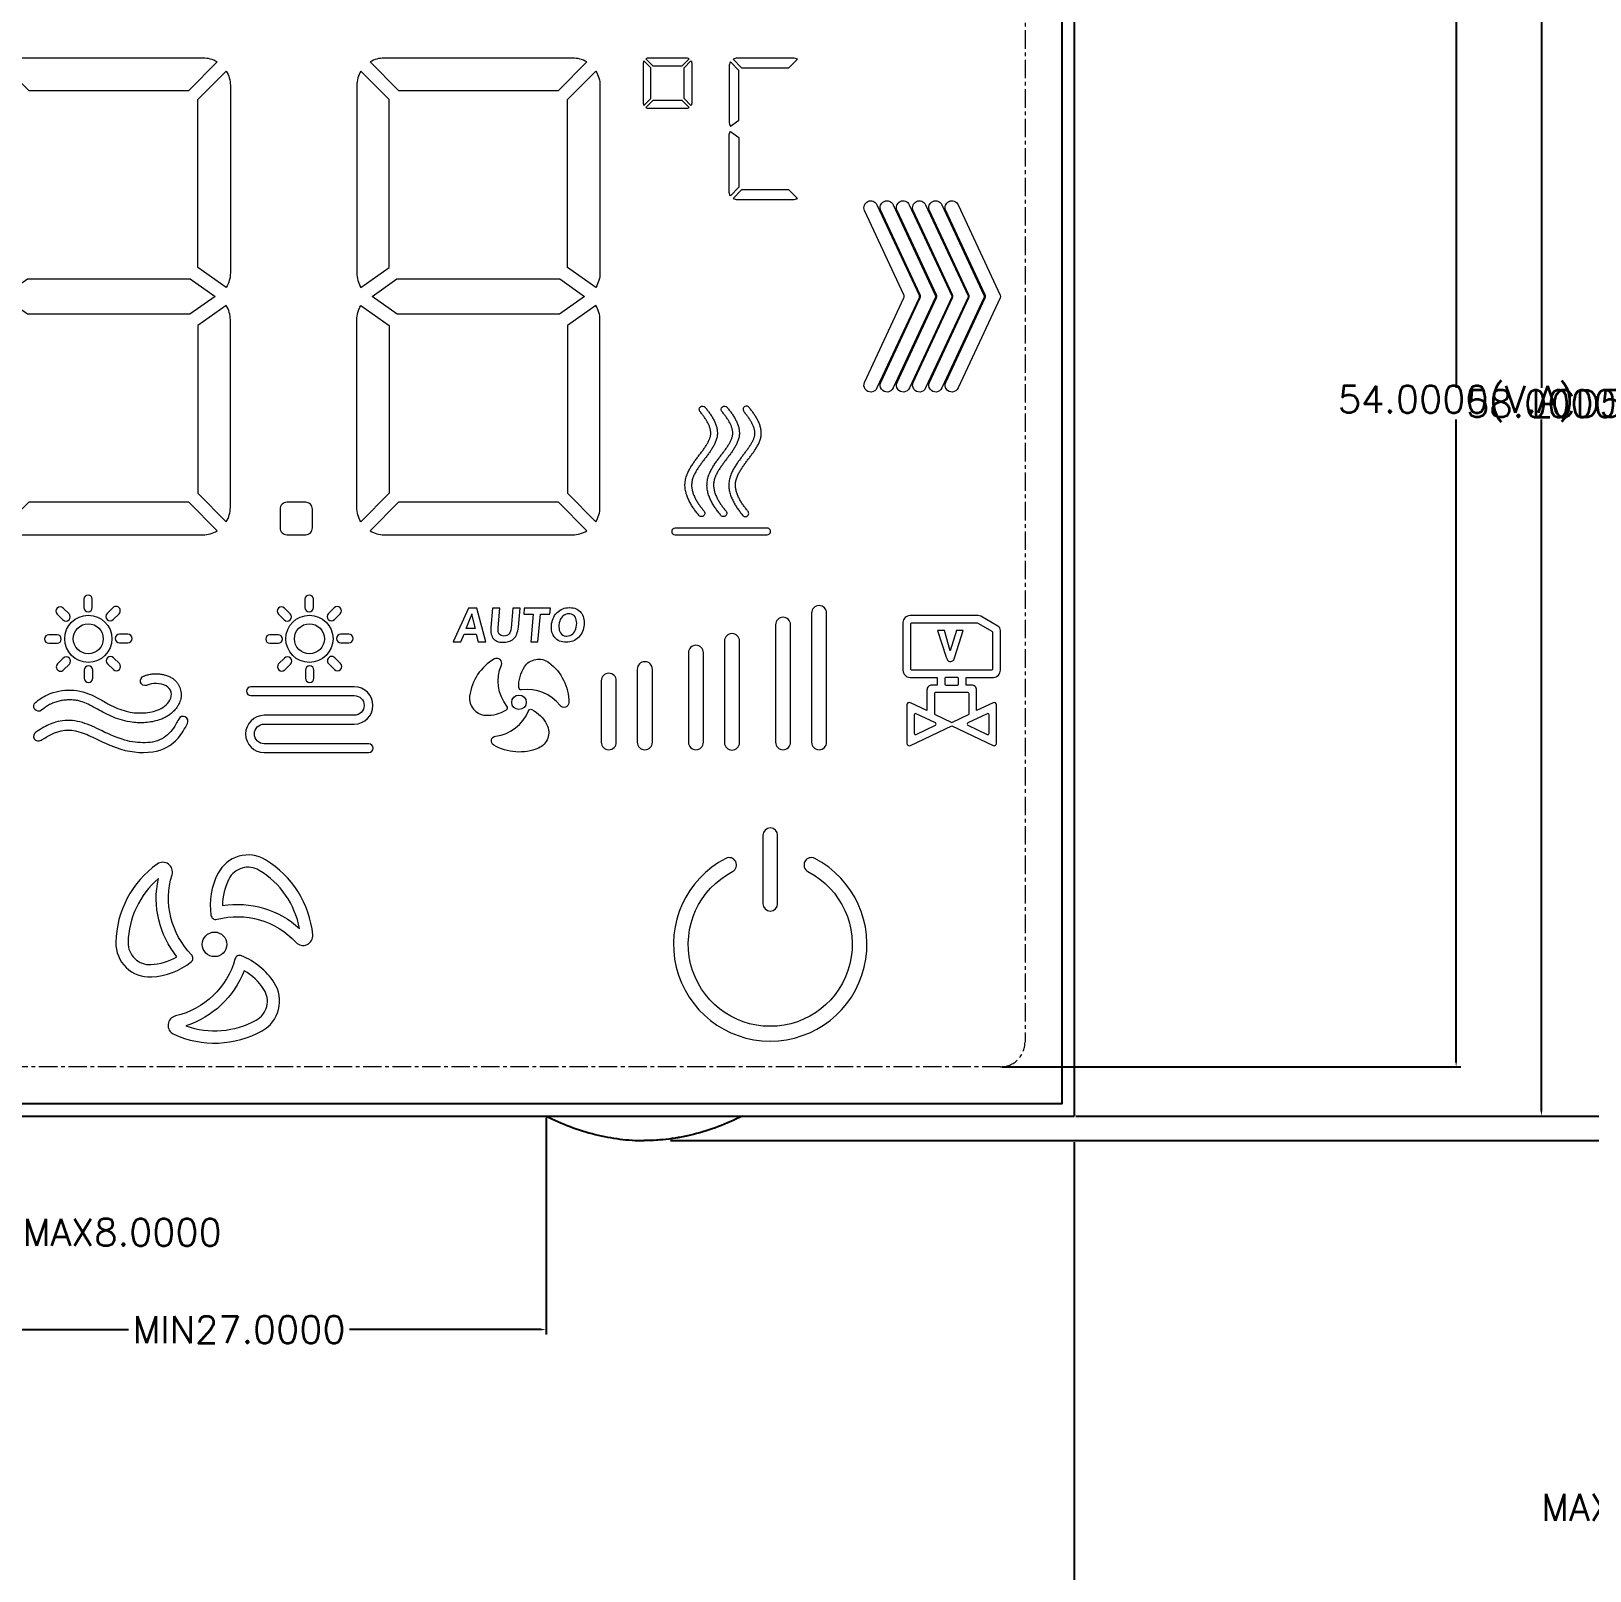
# Model space of a CAD drawing. Header units: millimetres. Extents: x 1950 to 4611, y 2266 to 2867.
# Drawn here: x 2737.5 to 2801, y 2679.3 to 2742 of the extents above; entities that cross this region are included whole.
import ezdxf

# ---------------------------------------------------------------- set-up
doc = ezdxf.new("R2010")
doc.units = ezdxf.units.MM
doc.linetypes.add('CENTER', pattern=[0.6, 0.375, -0.075, 0.075, -0.075])
doc.layers.add('BACKLIGHT', color=7, linetype='Continuous', lineweight=20)
doc.layers.add('LCD', color=4, linetype='Continuous', lineweight=20)
doc.layers.add('Dim', color=4, linetype='Continuous')
doc.layers.add('DWG', color=7, linetype='Continuous')
doc.styles.get("Standard").update_dxf_attribs({"font": 'txt.shx', "bigfont": 'gbcbig.shx'})
doc.dimstyles.get("Standard").update_dxf_attribs({"dimtxt": 1, "dimasz": 0.18, "dimexe": 0.18, "dimexo": 0.0625, "dimgap": 0.09, "dimtad": 0, "dimtih": 1, "dimtoh": 1, "dimdec": 4, "dimzin": 0, "dimdsep": 46, "dimtxsty": 'Standard', "dimcen": 0.09, "dimadec": 0, "dimazin": 0, "dimtfac": 1, "dimtdec": 4, "dimtofl": 0, "dimtmove": 0, "dimatfit": 3, "dimfxl": 0, "dimtolj": 1, "dimtzin": 0, "dimarcsym": 0})

# ---------------------------------------------------------------- blocks, each defined once
blk = doc.blocks.new('*D313')
at = {"layer": 'Defpoints', "color": 0}
for p in [(2778.511, 2753.825), (2795.565, 2753.825), (2777.011, 2699.825)]:
    blk.add_point(p, dxfattribs=at)
at = {"layer": 'Dim', "color": 0, "lineweight": -2}
for p, q in [((2778.58, 2753.825), (2795.763, 2753.825)), ((2795.565, 2753.627), (2795.565, 2727.474)), ((2795.565, 2700.023), (2795.565, 2726.176)), ((2777.08, 2699.825), (2795.763, 2699.825))]:
    blk.add_line(p, q, dxfattribs=at)
at = {"layer": 'Dim', "color": 0}
for points in [[(2795.532, 2753.627), (2795.598, 2753.627), (2795.565, 2753.825)], [(2795.532, 2700.023), (2795.598, 2700.023), (2795.565, 2699.825)]]:
    blk.add_solid(points, dxfattribs=at)
at = {"layer": 'Dim', "color": 0, "lineweight": 15, "insert": (2795.565, 2726.825), "char_height": 1.1, "attachment_point": 5}
blk.add_mtext('\\A1;54.0000(V.A)', dxfattribs=at)
blk = doc.blocks.new('*D314')
at = {"layer": 'Defpoints', "color": 0}
for p in [(2780.011, 2755.825), (2780.011, 2697.825), (2799.039, 2697.825)]:
    blk.add_point(p, dxfattribs=at)
at = {"layer": 'Dim', "color": 0, "lineweight": -2}
for p, q in [((2780.08, 2755.825), (2799.237, 2755.825)), ((2799.039, 2755.627), (2799.039, 2727.474)), ((2799.039, 2698.023), (2799.039, 2726.176)), ((2780.08, 2697.825), (2799.237, 2697.825))]:
    blk.add_line(p, q, dxfattribs=at)
at = {"layer": 'Dim', "color": 0}
for points in [[(2799.006, 2755.627), (2799.072, 2755.627), (2799.039, 2755.825)], [(2799.006, 2698.023), (2799.072, 2698.023), (2799.039, 2697.825)]]:
    blk.add_solid(points, dxfattribs=at)
at = {"layer": 'Dim', "color": 0, "lineweight": 15, "insert": (2799.039, 2726.825), "char_height": 1.1, "attachment_point": 5}
blk.add_mtext('\\A1;58.0000', dxfattribs=at)
blk = doc.blocks.new('*D315')
at = {"layer": 'Defpoints', "color": 0}
for p in [(2780.011, 2755.825), (2803.082, 2755.825), (2780.011, 2697.825)]:
    blk.add_point(p, dxfattribs=at)
at = {"layer": 'Dim', "color": 0, "lineweight": -2}
for p, q in [((2780.08, 2755.825), (2803.28, 2755.825)), ((2803.082, 2755.627), (2803.082, 2727.474)), ((2803.082, 2698.023), (2803.082, 2726.176)), ((2780.08, 2697.825), (2803.28, 2697.825))]:
    blk.add_line(p, q, dxfattribs=at)
at = {"layer": 'Dim', "color": 0}
for points in [[(2803.049, 2755.627), (2803.115, 2755.627), (2803.082, 2755.825)], [(2803.049, 2698.023), (2803.115, 2698.023), (2803.082, 2697.825)]]:
    blk.add_solid(points, dxfattribs=at)
at = {"layer": 'Dim', "color": 0, "lineweight": 15, "insert": (2803.082, 2726.825), "char_height": 1.1, "attachment_point": 5}
blk.add_mtext('\\A1;LCD58.0000', dxfattribs=at)
blk = doc.blocks.new('*D325')
at = {"layer": 'Defpoints', "color": 0}
for p in [(2780.011, 2755.825), (2807.615, 2755.825), (2781.511, 2696.825)]:
    blk.add_point(p, dxfattribs=at)
at = {"layer": 'Dim', "color": 0, "lineweight": -2}
for p, q in [((2780.08, 2755.825), (2807.813, 2755.825)), ((2807.615, 2755.627), (2807.615, 2726.974)), ((2807.615, 2697.023), (2807.615, 2725.676)), ((2781.58, 2696.825), (2807.813, 2696.825))]:
    blk.add_line(p, q, dxfattribs=at)
at = {"layer": 'Dim', "color": 0}
for points in [[(2807.582, 2755.627), (2807.648, 2755.627), (2807.615, 2755.825)], [(2807.582, 2697.023), (2807.648, 2697.023), (2807.615, 2696.825)]]:
    blk.add_solid(points, dxfattribs=at)
at = {"layer": 'Dim', "color": 0, "lineweight": 15, "insert": (2807.615, 2726.325), "char_height": 1.1, "attachment_point": 5}
blk.add_mtext('\\A1;59.0000', dxfattribs=at)
blk = doc.blocks.new('*D330')
at = {"layer": 'Defpoints', "color": 0}
for p in [(2780.011, 2697.825), (2807.229, 2697.825), (2763.511, 2696.825)]:
    blk.add_point(p, dxfattribs=at)
at = {"layer": 'Dim', "color": 0, "lineweight": -2}
for p, q in [((2780.08, 2697.825), (2807.427, 2697.825)), ((2807.229, 2697.627), (2807.229, 2697.023)), ((2763.58, 2696.825), (2807.427, 2696.825)), ((2807.229, 2696.825), (2807.229, 2681.899)), ((2807.229, 2681.899), (2807.031, 2681.899))]:
    blk.add_line(p, q, dxfattribs=at)
at = {"layer": 'Dim', "color": 0}
for points in [[(2807.196, 2697.627), (2807.262, 2697.627), (2807.229, 2697.825)], [(2807.196, 2697.023), (2807.262, 2697.023), (2807.229, 2696.825)]]:
    blk.add_solid(points, dxfattribs=at)
at = {"layer": 'Dim', "color": 0, "lineweight": 15, "insert": (2803.082, 2681.899), "char_height": 1.1, "attachment_point": 5}
blk.add_mtext('\\A1;MAX1.0000', dxfattribs=at)
blk = doc.blocks.new('*D332')
at = {"layer": 'Defpoints', "color": 0}
for p in [(2731.511, 2697.825), (2758.511, 2697.825), (2758.511, 2689.132)]:
    blk.add_point(p, dxfattribs=at)
at = {"layer": 'Dim', "color": 0, "lineweight": -2}
for p, q in [((2731.511, 2697.757), (2731.511, 2688.934)), ((2758.511, 2697.757), (2758.511, 2688.934)), ((2731.709, 2689.132), (2741.512, 2689.132)), ((2758.313, 2689.132), (2750.51, 2689.132))]:
    blk.add_line(p, q, dxfattribs=at)
at = {"layer": 'Dim', "color": 0}
for points in [[(2731.709, 2689.165), (2731.709, 2689.099), (2731.511, 2689.132)], [(2758.313, 2689.165), (2758.313, 2689.099), (2758.511, 2689.132)]]:
    blk.add_solid(points, dxfattribs=at)
at = {"layer": 'Dim', "color": 0, "lineweight": 15, "insert": (2746.011, 2689.132), "char_height": 1.1, "attachment_point": 5}
blk.add_mtext('\\A1;MIN27.0000', dxfattribs=at)
blk = doc.blocks.new('*D333')
at = {"layer": 'Defpoints', "color": 0}
for p in [(2723.511, 2697.825), (2731.511, 2697.825), (2731.511, 2693.09)]:
    blk.add_point(p, dxfattribs=at)
at = {"layer": 'Dim', "color": 0, "lineweight": -2}
for p, q in [((2723.511, 2697.757), (2723.511, 2692.892)), ((2731.511, 2697.757), (2731.511, 2692.892)), ((2723.709, 2693.09), (2731.313, 2693.09)), ((2731.511, 2693.09), (2734.932, 2693.09))]:
    blk.add_line(p, q, dxfattribs=at)
at = {"layer": 'Dim', "color": 0}
for points in [[(2723.709, 2693.123), (2723.709, 2693.057), (2723.511, 2693.09)], [(2731.313, 2693.123), (2731.313, 2693.057), (2731.511, 2693.09)]]:
    blk.add_solid(points, dxfattribs=at)
at = {"layer": 'Dim', "color": 0, "lineweight": 15, "insert": (2740.164, 2693.09), "char_height": 1.1, "attachment_point": 5}
blk.add_mtext('\\A1;2-MAX8.0000', dxfattribs=at)
blk = doc.blocks.new('*D334')
at = {"layer": 'Defpoints', "color": 0}
for p in [(2710.011, 2697.825), (2780.011, 2696.825), (2780.011, 2671.767)]:
    blk.add_point(p, dxfattribs=at)
at = {"layer": 'Dim', "color": 0, "lineweight": -2}
for p, q in [((2710.011, 2697.757), (2710.011, 2671.569)), ((2780.011, 2696.757), (2780.011, 2671.569)), ((2710.209, 2671.767), (2742.07, 2671.767)), ((2779.813, 2671.767), (2747.952, 2671.767))]:
    blk.add_line(p, q, dxfattribs=at)
at = {"layer": 'Dim', "color": 0}
for points in [[(2710.209, 2671.8), (2710.209, 2671.734), (2710.011, 2671.767)], [(2779.813, 2671.8), (2779.813, 2671.734), (2780.011, 2671.767)]]:
    blk.add_solid(points, dxfattribs=at)
at = {"layer": 'Dim', "color": 0, "lineweight": 15, "insert": (2745.011, 2671.767), "char_height": 1.1, "attachment_point": 5}
blk.add_mtext('\\A1;70.0000', dxfattribs=at)
blk = doc.blocks.new('SPC')
at = {"layer": 'LCD'}
for points in [[(28.784, 42.91), (29.938, 41.749), (36.45, 41.749), (37.604, 42.91, 0.136063), (37.031, 43.069), (29.358, 43.069, 0.136063)], [(38.144, 34.321, -0.139094), (37.978, 33.736), (36.824, 34.548), (36.824, 41.379), (37.978, 42.54, -0.139094), (38.144, 41.955)], [(43.293, 34.321, 0.139094), (43.459, 33.736), (44.613, 34.548), (44.613, 41.379), (43.459, 42.54, 0.139094), (43.293, 41.955)], [(44.406, 43.069, 0.136063), (43.833, 42.91), (44.987, 41.749), (51.499, 41.749), (52.653, 42.91, 0.136063), (52.079, 43.069)], [(53.193, 34.321, -0.139094), (53.027, 33.736), (51.873, 34.548), (51.873, 41.379), (53.027, 42.54, -0.139094), (53.193, 41.955)], [(54.986, 42.957, 0.139094), (54.951, 42.834), (54.951, 41.26, 0.139094), (54.986, 41.137), (55.265, 41.418), (55.265, 42.676)], [(55.344, 42.754), (56.542, 42.754), (56.821, 43.035, 0.136063), (56.701, 43.069), (55.185, 43.069, 0.136063), (55.064, 43.035)], [(56.62, 42.676), (56.9, 42.957, -0.139094), (56.935, 42.834), (56.935, 41.26, -0.139094), (56.9, 41.137), (56.62, 41.418)], [(58.846, 42.567), (58.504, 42.912, 0.139094), (58.455, 42.738), (58.455, 40.473, 0.139094), (58.504, 40.299), (58.846, 40.54)], [(58.785, 43.069, 0.136063), (58.615, 43.021), (58.957, 42.677), (60.89, 42.677), (61.232, 43.021, 0.136063), (61.062, 43.069)], [(56.701, 41.026, 0.136063), (56.821, 41.059), (56.542, 41.34), (55.344, 41.34), (55.064, 41.059, 0.136063), (55.185, 41.026)], [(58.846, 37.812), (58.504, 37.468, -0.139094), (58.455, 37.641), (58.455, 39.907, -0.139094), (58.504, 40.08), (58.846, 39.839)], [(58.957, 37.702), (58.615, 37.358, 0.136063), (58.785, 37.311), (61.062, 37.311, 0.136063), (61.232, 37.358), (60.89, 37.702)], [(63.968, 36.868, -1), (64.468, 37.101), (66.185, 33.421, -0.221646), (66.185, 33.311), (64.471, 29.638, -1.013416), (63.968, 29.864), (65.572, 33.303, 0.221714), (65.572, 33.43)], [(64.629, 36.868, -1), (65.129, 37.101), (66.845, 33.421, -0.221646), (66.845, 33.311), (65.132, 29.638, -1.013416), (64.629, 29.864), (66.233, 33.303, 0.221714), (66.233, 33.43)], [(65.29, 36.868, -1), (65.79, 37.101), (67.506, 33.421, -0.221646), (67.506, 33.311), (65.793, 29.638, -1.013416), (65.29, 29.864), (66.893, 33.303, 0.221714), (66.893, 33.43)], [(65.95, 36.868, -1), (66.45, 37.101), (68.167, 33.421, -0.221646), (68.167, 33.311), (66.453, 29.638, -1.013416), (65.95, 29.864), (67.554, 33.303, 0.221714), (67.554, 33.43)], [(66.611, 36.868, -1), (67.111, 37.101), (68.827, 33.421, -0.221646), (68.827, 33.311), (67.114, 29.638, -1.013416), (66.611, 29.864), (68.215, 33.303, 0.221714), (68.215, 33.43)], [(67.272, 36.868, -1), (67.772, 37.101), (69.488, 33.421, -0.221646), (69.488, 33.311), (67.775, 29.638, -1.013416), (67.272, 29.864), (68.875, 33.303, 0.221714), (68.875, 33.43)], [(37.978, 32.997), (36.824, 32.185), (36.824, 25.354), (37.978, 24.193, 0.139094), (38.144, 24.778), (38.144, 32.412, 0.139094)], [(44.613, 32.185), (44.613, 25.354), (43.459, 24.193, -0.139094), (43.293, 24.778), (43.293, 32.412, -0.139094), (43.459, 32.997)], [(53.027, 24.193, 0.139094), (53.193, 24.778), (53.193, 32.412, 0.139094), (53.027, 32.997), (51.873, 32.185), (51.873, 25.354)], [(57.159, 26.802), (57.182, 26.834), (57.206, 26.866), (57.23, 26.897), (57.253, 26.928), (57.276, 26.959), (57.299, 26.989), (57.322, 27.02), (57.345, 27.05), (57.367, 27.081), (57.389, 27.111), (57.411, 27.141), (57.432, 27.171), (57.453, 27.201), (57.473, 27.231), (57.493, 27.261), (57.513, 27.291), (57.531, 27.321), (57.55, 27.351), (57.567, 27.38), (57.584, 27.41), (57.6, 27.439), (57.615, 27.468), (57.629, 27.497), (57.642, 27.526), (57.654, 27.555), (57.664, 27.583), (57.674, 27.611), (57.682, 27.638), (57.689, 27.665), (57.695, 27.691), (57.699, 27.717), (57.702, 27.744), (57.704, 27.77), (57.705, 27.797), (57.704, 27.824), (57.703, 27.851), (57.7, 27.879), (57.696, 27.907), (57.691, 27.935), (57.684, 27.963), (57.677, 27.992), (57.668, 28.021), (57.659, 28.05), (57.648, 28.079), (57.636, 28.108), (57.624, 28.138), (57.61, 28.167), (57.596, 28.197), (57.58, 28.226), (57.564, 28.256), (57.548, 28.285), (57.53, 28.315), (57.512, 28.344), (57.494, 28.374), (57.475, 28.403), (57.455, 28.432), (57.435, 28.461), (57.414, 28.491), (57.393, 28.52), (57.371, 28.548), (57.349, 28.577), (57.326, 28.606), (57.304, 28.635), (57.281, 28.663), (57.265, 28.682, -1), (57.474, 28.853), (57.49, 28.834), (57.515, 28.803), (57.539, 28.773), (57.563, 28.742), (57.586, 28.711), (57.61, 28.68), (57.633, 28.649), (57.655, 28.617), (57.677, 28.585), (57.699, 28.553), (57.721, 28.52), (57.742, 28.487), (57.762, 28.454), (57.782, 28.421), (57.801, 28.387), (57.819, 28.352), (57.837, 28.318), (57.854, 28.283), (57.87, 28.247), (57.886, 28.212), (57.9, 28.175), (57.913, 28.139), (57.926, 28.102), (57.937, 28.065), (57.947, 28.027), (57.955, 27.989), (57.962, 27.951), (57.968, 27.912), (57.972, 27.873), (57.974, 27.834), (57.975, 27.795), (57.974, 27.757), (57.971, 27.718), (57.966, 27.679), (57.96, 27.641), (57.952, 27.603), (57.942, 27.565), (57.931, 27.528), (57.918, 27.491), (57.904, 27.454), (57.889, 27.419), (57.873, 27.383), (57.856, 27.348), (57.839, 27.313), (57.82, 27.279), (57.801, 27.245), (57.781, 27.212), (57.761, 27.178), (57.74, 27.145), (57.719, 27.113), (57.697, 27.08), (57.675, 27.048), (57.653, 27.016), (57.631, 26.984), (57.608, 26.953), (57.585, 26.921), (57.562, 26.89), (57.539, 26.859), (57.515, 26.828), (57.492, 26.796), (57.469, 26.765), (57.445, 26.734), (57.422, 26.703), (57.398, 26.672), (57.375, 26.641), (57.352, 26.61), (57.328, 26.578), (57.305, 26.547), (57.283, 26.515), (57.26, 26.484), (57.238, 26.452), (57.215, 26.42), (57.194, 26.387), (57.172, 26.355), (57.151, 26.322), (57.131, 26.289), (57.111, 26.256), (57.091, 26.222), (57.072, 26.188), (57.054, 26.154), (57.037, 26.119), (57.02, 26.083), (57.005, 26.048), (56.99, 26.012), (56.977, 25.975), (56.965, 25.938), (56.954, 25.901), (56.945, 25.863), (56.938, 25.824), (56.932, 25.786), (56.928, 25.747), (56.926, 25.708), (56.926, 25.669), (56.927, 25.63), (56.931, 25.592), (56.935, 25.553), (56.942, 25.515), (56.949, 25.476), (56.958, 25.439), (56.969, 25.401), (56.981, 25.364), (56.993, 25.327), (57.007, 25.291), (57.022, 25.255), (57.038, 25.219), (57.054, 25.184), (57.072, 25.149), (57.09, 25.115), (57.109, 25.08), (57.128, 25.047), (57.148, 25.013), (57.169, 24.98), (57.19, 24.948), (57.211, 24.915), (57.233, 24.883), (57.256, 24.851), (57.279, 24.82), (57.302, 24.788), (57.325, 24.757), (57.349, 24.726), (57.373, 24.696), (57.397, 24.665), (57.422, 24.635), (57.434, 24.62, -1), (57.226, 24.449), (57.213, 24.464), (57.187, 24.496), (57.161, 24.528), (57.136, 24.561), (57.111, 24.593), (57.085, 24.627), (57.061, 24.66), (57.036, 24.694), (57.012, 24.729), (56.988, 24.764), (56.964, 24.8), (56.941, 24.836), (56.918, 24.872), (56.895, 24.91), (56.874, 24.948), (56.852, 24.986), (56.831, 25.026), (56.811, 25.066), (56.792, 25.107), (56.774, 25.149), (56.756, 25.191), (56.74, 25.235), (56.724, 25.279), (56.71, 25.324), (56.697, 25.371), (56.686, 25.418), (56.676, 25.466), (56.668, 25.515), (56.662, 25.564), (56.658, 25.614), (56.656, 25.665), (56.656, 25.716), (56.659, 25.767), (56.664, 25.818), (56.671, 25.869), (56.681, 25.92), (56.693, 25.969), (56.706, 26.017), (56.721, 26.063), (56.738, 26.108), (56.755, 26.152), (56.774, 26.195), (56.794, 26.236), (56.814, 26.277), (56.835, 26.316), (56.856, 26.355), (56.878, 26.393), (56.9, 26.43), (56.923, 26.466), (56.946, 26.502), (56.969, 26.537), (56.992, 26.572), (57.016, 26.606), (57.04, 26.64), (57.063, 26.673), (57.087, 26.706), (57.111, 26.738), (57.135, 26.771)], [(58.867, 27.873), (58.87, 27.834), (58.87, 27.795), (58.869, 27.757), (58.866, 27.718), (58.862, 27.679), (58.855, 27.641), (58.847, 27.603), (58.837, 27.565), (58.826, 27.528), (58.813, 27.491), (58.8, 27.454), (58.785, 27.419), (58.769, 27.383), (58.752, 27.348), (58.734, 27.313), (58.715, 27.279), (58.696, 27.245), (58.676, 27.212), (58.656, 27.178), (58.635, 27.145), (58.614, 27.113), (58.592, 27.08), (58.571, 27.048), (58.548, 27.016), (58.526, 26.984), (58.503, 26.953), (58.48, 26.921), (58.457, 26.89), (58.434, 26.859), (58.411, 26.828), (58.387, 26.796), (58.364, 26.765), (58.34, 26.734), (58.317, 26.703), (58.293, 26.672), (58.27, 26.641), (58.247, 26.61), (58.224, 26.578), (58.201, 26.547), (58.178, 26.515), (58.155, 26.484), (58.133, 26.452), (58.111, 26.42), (58.089, 26.387), (58.068, 26.355), (58.047, 26.322), (58.026, 26.289), (58.006, 26.256), (57.986, 26.222), (57.967, 26.188), (57.949, 26.154), (57.932, 26.119), (57.915, 26.083), (57.9, 26.048), (57.885, 26.012), (57.872, 25.975), (57.86, 25.938), (57.849, 25.901), (57.84, 25.863), (57.833, 25.824), (57.827, 25.786), (57.823, 25.747), (57.821, 25.708), (57.821, 25.669), (57.823, 25.63), (57.826, 25.592), (57.831, 25.553), (57.837, 25.515), (57.845, 25.476), (57.854, 25.439), (57.864, 25.401), (57.876, 25.364), (57.889, 25.327), (57.902, 25.291), (57.917, 25.255), (57.933, 25.219), (57.95, 25.184), (57.967, 25.149), (57.985, 25.115), (58.004, 25.08), (58.023, 25.047), (58.043, 25.013), (58.064, 24.98), (58.085, 24.948), (58.107, 24.915), (58.129, 24.883), (58.151, 24.851), (58.174, 24.82), (58.197, 24.788), (58.22, 24.757), (58.244, 24.726), (58.268, 24.696), (58.293, 24.665), (58.317, 24.635), (58.329, 24.62, -1), (58.121, 24.449), (58.108, 24.464), (58.082, 24.496), (58.057, 24.528), (58.031, 24.561), (58.006, 24.593), (57.981, 24.627), (57.956, 24.66), (57.931, 24.694), (57.907, 24.729), (57.883, 24.764), (57.859, 24.8), (57.836, 24.836), (57.813, 24.872), (57.791, 24.91), (57.769, 24.948), (57.747, 24.986), (57.727, 25.026), (57.707, 25.066), (57.687, 25.107), (57.669, 25.149), (57.651, 25.191), (57.635, 25.235), (57.619, 25.279), (57.605, 25.324), (57.592, 25.371), (57.581, 25.418), (57.571, 25.466), (57.563, 25.515), (57.557, 25.564), (57.553, 25.614), (57.551, 25.665), (57.552, 25.716), (57.554, 25.767), (57.559, 25.818), (57.567, 25.869), (57.576, 25.92), (57.588, 25.969), (57.602, 26.017), (57.617, 26.063), (57.633, 26.108), (57.651, 26.152), (57.669, 26.195), (57.689, 26.236), (57.709, 26.277), (57.73, 26.316), (57.751, 26.355), (57.773, 26.393), (57.796, 26.43), (57.818, 26.466), (57.841, 26.502), (57.864, 26.537), (57.888, 26.572), (57.911, 26.606), (57.935, 26.64), (57.959, 26.673), (57.982, 26.706), (58.006, 26.738), (58.03, 26.771), (58.054, 26.802), (58.078, 26.834), (58.101, 26.866), (58.125, 26.897), (58.148, 26.928), (58.171, 26.959), (58.195, 26.989), (58.217, 27.02), (58.24, 27.05), (58.262, 27.081), (58.284, 27.111), (58.306, 27.141), (58.327, 27.171), (58.348, 27.201), (58.369, 27.231), (58.389, 27.261), (58.408, 27.291), (58.427, 27.321), (58.445, 27.351), (58.462, 27.38), (58.479, 27.41), (58.495, 27.439), (58.51, 27.468), (58.524, 27.497), (58.537, 27.526), (58.549, 27.555), (58.56, 27.583), (58.569, 27.611), (58.577, 27.638), (58.584, 27.665), (58.59, 27.691), (58.594, 27.717), (58.598, 27.744), (58.599, 27.77), (58.6, 27.797), (58.6, 27.824), (58.598, 27.851), (58.595, 27.879), (58.591, 27.907), (58.586, 27.935), (58.58, 27.963), (58.572, 27.992), (58.563, 28.021), (58.554, 28.05), (58.543, 28.079), (58.531, 28.108), (58.519, 28.138), (58.505, 28.167), (58.491, 28.197), (58.476, 28.226), (58.46, 28.256), (58.443, 28.285), (58.426, 28.315), (58.408, 28.344), (58.389, 28.374), (58.37, 28.403), (58.35, 28.432), (58.33, 28.461), (58.309, 28.491), (58.288, 28.52), (58.266, 28.548), (58.244, 28.577), (58.222, 28.606), (58.199, 28.635), (58.176, 28.663), (58.16, 28.682, -1), (58.369, 28.853), (58.385, 28.834), (58.41, 28.803), (58.434, 28.773), (58.458, 28.742), (58.482, 28.711), (58.505, 28.68), (58.528, 28.649), (58.551, 28.617), (58.573, 28.585), (58.595, 28.553), (58.616, 28.52), (58.637, 28.487), (58.657, 28.454), (58.677, 28.421), (58.696, 28.387), (58.715, 28.352), (58.732, 28.318), (58.749, 28.283), (58.766, 28.247), (58.781, 28.212), (58.795, 28.175), (58.809, 28.139), (58.821, 28.102), (58.832, 28.065), (58.842, 28.027), (58.85, 27.989), (58.858, 27.951), (58.863, 27.912)], [(59.485, 27.879), (59.488, 27.851), (59.49, 27.824), (59.49, 27.797), (59.49, 27.77), (59.488, 27.744), (59.485, 27.718), (59.48, 27.691), (59.475, 27.665), (59.468, 27.638), (59.459, 27.611), (59.45, 27.583), (59.439, 27.555), (59.427, 27.526), (59.414, 27.497), (59.4, 27.468), (59.385, 27.439), (59.369, 27.41), (59.353, 27.38), (59.335, 27.351), (59.317, 27.321), (59.298, 27.291), (59.279, 27.261), (59.259, 27.232), (59.238, 27.202), (59.218, 27.172), (59.196, 27.141), (59.175, 27.111), (59.153, 27.081), (59.13, 27.051), (59.108, 27.02), (59.085, 26.99), (59.062, 26.959), (59.038, 26.928), (59.015, 26.897), (58.991, 26.866), (58.968, 26.834), (58.944, 26.803), (58.92, 26.771), (58.896, 26.739), (58.873, 26.706), (58.849, 26.673), (58.825, 26.64), (58.801, 26.606), (58.778, 26.572), (58.755, 26.537), (58.731, 26.502), (58.708, 26.467), (58.686, 26.43), (58.664, 26.393), (58.642, 26.355), (58.62, 26.317), (58.599, 26.277), (58.579, 26.237), (58.56, 26.195), (58.541, 26.152), (58.523, 26.108), (58.507, 26.063), (58.492, 26.017), (58.478, 25.969), (58.466, 25.92), (58.457, 25.87), (58.449, 25.819), (58.444, 25.768), (58.442, 25.716), (58.441, 25.665), (58.443, 25.615), (58.447, 25.564), (58.453, 25.515), (58.461, 25.466), (58.471, 25.418), (58.483, 25.371), (58.495, 25.325), (58.51, 25.279), (58.525, 25.235), (58.542, 25.191), (58.559, 25.149), (58.578, 25.107), (58.597, 25.066), (58.617, 25.026), (58.638, 24.987), (58.659, 24.948), (58.681, 24.91), (58.703, 24.873), (58.726, 24.836), (58.749, 24.8), (58.773, 24.764), (58.797, 24.729), (58.821, 24.695), (58.846, 24.661), (58.871, 24.627), (58.896, 24.594), (58.921, 24.561), (58.947, 24.528), (58.973, 24.496), (58.998, 24.464), (59.011, 24.449, 1), (59.219, 24.621), (59.207, 24.635), (59.183, 24.665), (59.159, 24.696), (59.134, 24.727), (59.111, 24.757), (59.087, 24.788), (59.064, 24.82), (59.041, 24.851), (59.019, 24.883), (58.997, 24.915), (58.975, 24.948), (58.954, 24.98), (58.934, 25.014), (58.914, 25.047), (58.894, 25.081), (58.875, 25.115), (58.857, 25.149), (58.84, 25.184), (58.823, 25.219), (58.807, 25.255), (58.793, 25.291), (58.779, 25.327), (58.766, 25.364), (58.754, 25.401), (58.744, 25.439), (58.735, 25.477), (58.727, 25.515), (58.721, 25.553), (58.716, 25.592), (58.713, 25.631), (58.711, 25.67), (58.712, 25.708), (58.714, 25.747), (58.717, 25.786), (58.723, 25.825), (58.73, 25.863), (58.74, 25.901), (58.75, 25.938), (58.762, 25.975), (58.776, 26.012), (58.79, 26.048), (58.806, 26.084), (58.822, 26.119), (58.84, 26.154), (58.858, 26.188), (58.877, 26.222), (58.896, 26.256), (58.916, 26.289), (58.937, 26.322), (58.958, 26.355), (58.979, 26.388), (59.001, 26.42), (59.023, 26.452), (59.045, 26.484), (59.068, 26.516), (59.091, 26.547), (59.114, 26.579), (59.137, 26.61), (59.16, 26.641), (59.184, 26.672), (59.207, 26.703), (59.231, 26.734), (59.254, 26.765), (59.277, 26.797), (59.301, 26.828), (59.324, 26.859), (59.347, 26.89), (59.37, 26.922), (59.393, 26.953), (59.416, 26.985), (59.439, 27.016), (59.461, 27.048), (59.483, 27.081), (59.504, 27.113), (59.526, 27.146), (59.546, 27.179), (59.567, 27.212), (59.586, 27.245), (59.606, 27.279), (59.624, 27.314), (59.642, 27.348), (59.659, 27.383), (59.675, 27.419), (59.69, 27.455), (59.704, 27.491), (59.716, 27.528), (59.728, 27.565), (59.737, 27.603), (59.746, 27.641), (59.752, 27.679), (59.757, 27.718), (59.759, 27.757), (59.76, 27.796), (59.76, 27.835), (59.757, 27.873), (59.753, 27.912), (59.748, 27.951), (59.741, 27.989), (59.732, 28.027), (59.722, 28.065), (59.711, 28.102), (59.699, 28.139), (59.686, 28.176), (59.671, 28.212), (59.656, 28.248), (59.64, 28.283), (59.623, 28.318), (59.605, 28.353), (59.586, 28.387), (59.567, 28.421), (59.547, 28.454), (59.527, 28.487), (59.506, 28.52), (59.485, 28.553), (59.463, 28.585), (59.441, 28.617), (59.418, 28.649), (59.395, 28.68), (59.372, 28.711), (59.348, 28.742), (59.324, 28.773), (59.3, 28.804), (59.276, 28.834), (59.259, 28.854, 1), (59.051, 28.682), (59.066, 28.664), (59.089, 28.635), (59.112, 28.606), (59.134, 28.578), (59.156, 28.549), (59.178, 28.52), (59.199, 28.491), (59.22, 28.462), (59.24, 28.432), (59.26, 28.403), (59.279, 28.374), (59.298, 28.345), (59.316, 28.315), (59.333, 28.286), (59.35, 28.256), (59.366, 28.227), (59.381, 28.197), (59.396, 28.168), (59.409, 28.138), (59.422, 28.109), (59.433, 28.079), (59.444, 28.05), (59.454, 28.021), (59.462, 27.992), (59.47, 27.963), (59.476, 27.935), (59.481, 27.907)], [(37.031, 23.664, 0.136063), (37.604, 23.823), (36.45, 24.984), (29.938, 24.984), (28.784, 23.823, 0.136063), (29.358, 23.664)], [(41.487, 24.709, 0.414214), (41.212, 24.984), (40.442, 24.984, 0.414214), (40.167, 24.709), (40.167, 23.939, 0.414214), (40.442, 23.664), (41.212, 23.664, 0.414214), (41.487, 23.939)], [(44.987, 24.984), (43.833, 23.823, 0.136063), (44.406, 23.664), (52.079, 23.664, 0.136063), (52.653, 23.823), (51.499, 24.984)], [(60.003, 23.935), (56.251, 23.935, 1), (56.251, 23.664), (60.003, 23.664, 1.002396)], [(32.524, 20.701), (32.524, 21.035, 1), (32.176, 21.035), (32.176, 20.701, 1)], [(41.529, 20.701), (41.529, 21.035, 1), (41.18, 21.035), (41.18, 20.701, 1)], [(31.093, 20.435), (31.33, 20.198, 1), (31.576, 20.445), (31.34, 20.681, 1)], [(33.376, 20.212), (33.613, 20.448, 1), (33.366, 20.695), (33.13, 20.459, 1)], [(40.098, 20.435), (40.334, 20.198, 1), (40.58, 20.445), (40.344, 20.681, 1)], [(42.38, 20.212), (42.617, 20.448, 1), (42.37, 20.695), (42.134, 20.459, 1)], [(60.954, 15.217), (60.954, 20.002, 1), (60.343, 20.002), (60.343, 15.217, 1)], [(61.811, 20.476), (61.811, 15.217, 1), (62.422, 15.217), (62.422, 20.476, 1)], [(65.819, 20.373, 0.414214), (65.531, 20.086), (65.531, 18.146, 0.414214), (65.819, 17.858), (66.929, 17.858), (66.929, 17.545), (66.71, 17.545, 0.414214), (66.506, 17.341), (66.506, 16.507), (65.833, 16.827, 0.551425), (65.688, 16.735), (65.688, 15.177, 0.551425), (65.833, 15.085), (67.516, 15.887), (69.198, 15.085, 0.551425), (69.344, 15.177), (69.344, 16.735, 0.551425), (69.198, 16.827), (68.526, 16.507), (68.526, 17.341, 0.414214), (68.322, 17.545), (68.103, 17.545), (68.103, 17.858), (69.213, 17.858, 0.414214), (69.5, 18.146), (69.5, 19.766, 0.267949), (69.398, 19.942), (68.699, 20.346, 0.131652), (68.597, 20.373)], [(68.617, 20.04, 0.131652), (68.515, 20.067), (65.888, 20.067, 0.414214), (65.837, 20.016), (65.837, 18.215, 0.414214), (65.888, 18.164), (69.143, 18.164, 0.414214), (69.194, 18.215), (69.194, 19.677, 0.267949), (69.169, 19.722)], [(31.087, 19.244, 1), (31.087, 19.593), (30.753, 19.593, 1), (30.753, 19.244)], [(33.967, 19.612), (33.633, 19.612, 1), (33.633, 19.264), (33.967, 19.264, 1)], [(40.091, 19.244, 1), (40.091, 19.593), (39.757, 19.593, 1), (39.757, 19.244)], [(42.971, 19.612), (42.637, 19.612, 1), (42.637, 19.264), (42.971, 19.264, 1)], [(56.795, 15.217, 1), (57.407, 15.217), (57.407, 18.859, 1), (56.795, 18.859)], [(58.263, 15.206, 1), (58.875, 15.206), (58.875, 19.332, 1), (58.263, 19.332)], [(31.354, 18.162), (31.59, 18.398, 1), (31.343, 18.644), (31.107, 18.408, 1)], [(33.626, 18.422), (33.39, 18.658, 1), (33.144, 18.412), (33.38, 18.176, 1)], [(40.358, 18.162), (40.594, 18.398, 1), (40.348, 18.644), (40.111, 18.408, 1)], [(42.63, 18.422), (42.394, 18.658, 1), (42.148, 18.412), (42.384, 18.176, 1)], [(48.9, 18.607, 0.237759), (47.886, 17.091, 0.43554), (48.538, 16.316, 0.155042), (49.382, 16.538, 0.445572), (49.407, 16.683, -0.274501), (49.179, 18.358, 0.716217)], [(51.117, 18.461, -0.237759), (51.923, 16.825, -0.716217), (51.567, 16.708, 0.274501), (50.003, 17.348, -0.445572), (49.889, 17.442, -0.155042), (50.119, 18.284, -0.43554)], [(54.715, 15.217, 1), (55.327, 15.217), (55.327, 18.189, 1), (54.715, 18.189)], [(34.736, 17.529, -1), (34.626, 17.912, 0.013394), (34.657, 17.922, -0.016111), (34.786, 17.965, -0.041966), (34.965, 17.999, -0.035205), (35.137, 18.006, -0.028395), (35.3, 17.991, -0.023978), (35.455, 17.96, -0.037033), (35.622, 17.905, -0.040011), (35.757, 17.837, -0.032848), (35.846, 17.775, -0.037596), (35.932, 17.695, -0.037636), (36.005, 17.601, -0.035629), (36.063, 17.5, -0.034869), (36.105, 17.394, -0.036101), (36.133, 17.28, -0.038852), (36.143, 17.16, -0.040966), (36.135, 17.037), (36.13, 17.008), (36.124, 16.98), (36.109, 16.926), (36.092, 16.875), (36.072, 16.827), (36.052, 16.783), (36.03, 16.741, -0.027136), (35.959, 16.63, -0.033494), (35.851, 16.498, -0.031971), (35.729, 16.383, -0.030871), (35.596, 16.286, -0.029394), (35.454, 16.207, -0.034278), (35.241, 16.122, -0.029133), (34.968, 16.054, -0.026344), (34.695, 16.017, -0.02559), (34.421, 16.009, -0.025289), (34.148, 16.028, -0.038386), (33.747, 16.109, -0.049837), (33.031, 16.404, 0.008347), (32.424, 16.73, 0.030566), (32.149, 16.848, 0.029636), (31.973, 16.9, 0.029039), (31.791, 16.931, 0.027201), (31.602, 16.941), (31.555, 16.94), (31.506, 16.939), (31.458, 16.935), (31.41, 16.931), (31.362, 16.925), (31.314, 16.919), (31.266, 16.91), (31.219, 16.901, 0.026884), (31.034, 16.853, 0.029998), (30.862, 16.786, 0.033482), (30.705, 16.702, 0.019409), (30.544, 16.588), (30.456, 16.52, -1), (30.213, 16.835, -0.06855), (30.695, 17.148, -0.232265), (32.598, 17.088), (32.701, 17.035), (32.804, 16.981, 0.006031), (33.213, 16.758, 0.061417), (33.908, 16.478, 0.144468), (35.171, 16.519, 0.182761), (35.68, 16.931, 0.441036), (35.528, 17.51, 0.225199)], [(32.544, 17.821), (32.544, 18.155, 1), (32.195, 18.155), (32.195, 17.821, 1)], [(41.548, 17.821), (41.548, 18.155, 1), (41.2, 18.155), (41.2, 17.821, 1)], [(53.247, 15.217, 1), (53.859, 15.217), (53.859, 17.716, 1), (53.247, 17.716)], [(67.234, 17.596, 0.414214), (67.285, 17.545), (67.746, 17.545, 0.414214), (67.797, 17.596), (67.797, 17.807, 0.414214), (67.746, 17.858), (67.285, 17.858, 0.414214), (67.234, 17.807)], [(38.976, 17.472, 1), (38.976, 17.114), (43.191, 17.114, -1), (43.191, 16.313), (39.524, 16.313, 1), (39.524, 14.795), (43.781, 14.795, 1), (43.781, 15.153), (39.524, 15.153, -1), (39.524, 15.955), (43.191, 15.955, 1), (43.191, 17.472)], [(68.22, 16.361), (68.22, 17.189, 0.414214), (68.169, 17.24), (66.862, 17.24, 0.414214), (66.811, 17.189), (66.811, 16.361), (67.516, 16.025)], [(51.033, 15.93, -0.43554), (50.688, 14.978, -0.237759), (48.868, 15.098, -0.716217), (48.944, 15.465, 0.274501), (50.281, 16.499, -0.445572), (50.419, 16.551, -0.155042)], [(30.436, 15.295, -0.019309), (30.847, 15.533, -0.201799), (31.981, 15.643, -0.045088), (32.624, 15.379, 0.026477), (33.499, 14.996, 0.123491), (34.992, 14.828, 0.189711), (36.018, 15.386, 0.062196), (36.394, 15.979, 1), (36.04, 16.161, -0.011282), (35.925, 15.947, -0.115135), (35.444, 15.403, -0.135478), (34.68, 15.198, -0.078507), (33.852, 15.302, -0.04504), (32.925, 15.675), (32.703, 15.782), (32.611, 15.825, 0.074411), (31.81, 16.087, 0.107877), (31.021, 16.033, 0.062142), (30.487, 15.791), (30.4, 15.739), (30.227, 15.633, 1)], [(66.854, 15.91, 0.631028), (66.854, 16.002), (66.066, 16.378, 0.551425), (65.993, 16.332), (65.993, 15.58, 0.551425), (66.066, 15.534)], [(68.965, 16.378), (68.177, 16.002, 0.631028), (68.177, 15.91), (68.965, 15.534, 0.551425), (69.038, 15.58), (69.038, 16.332, 0.551425)], [(60.427, 8.64), (60.427, 11.428, 1), (59.827, 11.428), (59.827, 8.64, 1)], [(34.933, 5.665, 0.154027), (36.546, 6.271, 0.447813), (36.565, 6.566, -0.275579), (35.77, 9.818, 0.717666), (35.16, 10.257, 0.236572), (33.481, 7.07, 0.435888)], [(37.638, 9.873, 0.154027), (37.355, 8.173, 0.447813), (37.601, 8.009, -0.275579), (40.816, 7.072, 0.717666), (41.5, 7.38, 0.236572), (39.58, 10.428, 0.435888)], [(58.591, 9.951, 1), (58.314, 10.485, 4.10138), (61.94, 10.485, 1), (61.663, 9.951, -4.10138)], [(34.906, 6.165, 0.119061), (35.97, 6.482, -0.228202), (35.212, 9.663, 0.213921), (33.981, 7.06, 0.435888)], [(38.084, 9.647, 0.119061), (37.827, 8.567, -0.228202), (40.96, 7.632, 0.213921), (39.321, 10, 0.435888)], [(38.333, 6.39, -0.275579), (35.914, 4.075, 0.717666), (35.839, 3.328, 0.236572), (39.439, 3.467, 0.435888), (39.929, 5.426, 0.154027), (38.598, 6.521, 0.447813)], [(39.51, 5.154, 0.119061), (38.703, 5.916, -0.228202), (36.327, 3.67, 0.213921), (39.198, 3.905, 0.435888)]]:
    blk.add_lwpolyline(points, format="xyb", close=True, dxfattribs=at)
for points in [[(36.508, 34.078), (37.52, 33.366), (36.498, 32.648), (29.89, 32.648), (28.868, 33.366), (29.88, 34.078)], [(44.939, 32.648), (43.917, 33.366), (44.929, 34.078), (51.557, 34.078), (52.569, 33.366), (51.547, 32.648)], [(48.177, 20.675), (47.835, 20.675), (47.217, 19.31), (47.532, 19.31), (47.66, 19.623), (48.155, 19.623), (48.23, 19.31), (48.547, 19.31)], [(47.993, 20.321), (48.106, 19.848), (47.742, 19.848), (47.94, 20.324), (47.957, 20.371), (47.974, 20.44), (47.982, 20.44), (47.983, 20.382)], [(49.938, 20.675), (49.647, 20.675), (49.577, 19.867), (49.569, 19.808), (49.553, 19.737), (49.528, 19.677), (49.494, 19.627), (49.454, 19.588), (49.405, 19.561), (49.349, 19.544), (49.284, 19.538), (49.225, 19.543), (49.171, 19.559), (49.126, 19.585), (49.091, 19.623), (49.066, 19.671), (49.049, 19.729), (49.043, 19.799), (49.046, 19.879), (49.115, 20.675), (48.824, 20.675), (48.755, 19.881), (48.751, 19.815), (48.751, 19.742), (48.757, 19.675), (48.768, 19.613), (48.785, 19.556), (48.807, 19.505), (48.834, 19.459), (48.867, 19.418), (48.905, 19.384), (48.949, 19.354), (48.999, 19.329), (49.053, 19.31), (49.113, 19.297), (49.179, 19.289), (49.25, 19.287), (49.273, 19.287), (49.343, 19.291), (49.409, 19.3), (49.471, 19.315), (49.528, 19.335), (49.581, 19.36), (49.63, 19.39), (49.674, 19.425), (49.713, 19.466), (49.749, 19.512), (49.781, 19.563), (49.807, 19.619), (49.829, 19.681), (49.847, 19.747), (49.861, 19.82), (49.87, 19.897)], [(50.767, 20.437), (51.156, 20.437), (51.177, 20.675), (50.109, 20.675), (50.089, 20.437), (50.477, 20.437), (50.378, 19.31), (50.67, 19.31)], [(51.313, 20.314), (51.348, 20.372), (51.388, 20.427), (51.431, 20.478), (51.45, 20.497), (51.502, 20.543), (51.557, 20.583), (51.614, 20.618), (51.676, 20.646), (51.739, 20.668), (51.806, 20.683), (51.877, 20.694), (51.95, 20.697), (51.962, 20.697), (52.034, 20.695), (52.102, 20.685), (52.167, 20.669), (52.227, 20.647), (52.282, 20.618), (52.333, 20.582), (52.381, 20.54), (52.415, 20.503), (52.452, 20.453), (52.483, 20.399), (52.509, 20.341), (52.529, 20.281), (52.543, 20.217), (52.551, 20.15), (52.552, 20.078), (52.549, 20.004), (52.549, 20.003), (52.539, 19.928), (52.525, 19.856), (52.506, 19.787), (52.482, 19.723), (52.452, 19.662), (52.418, 19.604), (52.378, 19.55), (52.333, 19.5), (52.319, 19.486), (52.267, 19.438), (52.212, 19.398), (52.154, 19.364), (52.093, 19.336), (52.028, 19.315), (51.961, 19.299), (51.891, 19.289), (51.818, 19.287), (51.816, 19.287), (51.744, 19.289), (51.675, 19.299), (51.61, 19.315), (51.55, 19.336), (51.494, 19.365), (51.442, 19.399), (51.394, 19.44), (51.357, 19.479), (51.319, 19.529), (51.286, 19.582), (51.259, 19.639), (51.238, 19.699), (51.224, 19.763), (51.216, 19.83), (51.214, 19.901), (51.218, 19.974), (51.226, 20.049), (51.241, 20.121), (51.26, 20.189), (51.284, 20.253)], [(52.18, 20.322), (52.14, 20.371), (52.09, 20.408), (52.032, 20.432), (51.965, 20.444), (51.93, 20.446), (51.86, 20.44), (51.794, 20.422), (51.734, 20.392), (51.681, 20.35), (51.651, 20.319), (51.612, 20.266), (51.58, 20.209), (51.554, 20.145), (51.536, 20.075), (51.525, 20), (51.524, 19.99), (51.521, 19.915), (51.526, 19.844), (51.539, 19.78), (51.56, 19.721), (51.589, 19.668), (51.591, 19.665), (51.633, 19.616), (51.683, 19.578), (51.739, 19.553), (51.805, 19.54), (51.843, 19.538), (51.915, 19.544), (51.982, 19.562), (52.041, 19.592), (52.094, 19.633), (52.12, 19.66), (52.158, 19.711), (52.189, 19.768), (52.214, 19.832), (52.231, 19.903), (52.243, 19.98), (52.243, 19.985), (52.246, 20.063), (52.243, 20.136), (52.231, 20.201), (52.213, 20.259), (52.187, 20.312)], [(67.987, 19.768), (67.71, 19.768), (67.457, 18.939), (67.224, 19.768), (66.932, 19.768), (67.295, 18.674), (67.311, 18.631), (67.327, 18.594), (67.345, 18.564), (67.363, 18.542), (67.391, 18.522), (67.425, 18.509), (67.465, 18.505), (67.477, 18.505), (67.515, 18.511), (67.548, 18.525), (67.576, 18.547), (67.583, 18.554), (67.6, 18.578), (67.617, 18.61), (67.633, 18.648), (67.649, 18.693)]]:
    blk.add_lwpolyline(points, close=True, dxfattribs=at)
for centre, radius in [((32.36, 19.428), 0.96), ((41.364, 19.428), 0.96), ((32.36, 19.428), 0.611), ((41.364, 19.428), 0.611), ((49.897, 16.843), 0.296), ((37.5, 6.988), 0.5)]:
    blk.add_circle(centre, radius, dxfattribs=at)
blk = doc.blocks.new('DWG')
at = {"layer": 'LCD'}
blk.add_lwpolyline([(0, 58), (0, 0), (72.5, 0), (72.5, 58)], close=True, dxfattribs=at)
at = {"layer": 'LCD', "linetype": 'CENTER', "ltscale": 2}
blk.add_lwpolyline([(70.5, 55), (70.5, 3, -0.414214), (69.5, 2), (5.5, 2, -0.414214), (4.5, 3), (4.5, 55, -0.414214), (5.5, 56), (69.5, 56, -0.414214)], format="xyb", close=True, dxfattribs=at)
at = {"layer": 'LCD'}
blk.add_lwpolyline([(51, 0, 0.049067), (52.818, -0.702, 0.066912), (55, -1, 0.066912), (57.182, -0.702, 0.049067), (59, 0)], format="xyb", dxfattribs=at)
blk.add_blockref('SPC', (0, 0), dxfattribs=at)

msp = doc.modelspace()

# ---------------------------------------------------------------- linework, layer by layer
at = {"color": 130, "linetype": 'Continuous'}
for p in [(2780.01106, 2755.82549), (2707.51106, 2697.82549)]:
    msp.add_line(p, (2780.01106, 2697.82549), dxfattribs=at)
for points in [[(2758.51106, 2697.82549), (2759.14789, 2697.50707), (2760.13948, 2697.12538), (2761.50312, 2696.86798), (2762.17707, 2696.82549), (2762.51106, 2696.82549)], [(2766.51106, 2697.82549), (2765.87422, 2697.50707), (2764.88263, 2697.12538), (2763.519, 2696.86798), (2762.84504, 2696.82549), (2762.51106, 2696.82549)]]:
    msp.add_open_spline(points, degree=3, knots=[0, 0, 0, 0, 0.51403283, 0.75887847, 1, 1, 1, 1], dxfattribs=at)
at = {"layer": 'BACKLIGHT', "lineweight": 15}
for p, q in [((2780.01106, 2755.82549), (2780.01106, 2697.82549)), ((2780.01106, 2697.82549), (2706.51106, 2697.82549))]:
    msp.add_line(p, q, dxfattribs=at)
at = {"layer": 'Dim', "color": 3}
msp.add_lwpolyline([(2710.51106, 2755.32549), (2779.51106, 2755.32549), (2779.51106, 2698.32549), (2710.51106, 2698.32549)], close=True, dxfattribs=at)
at = {"layer": 'LCD', "color": 3, "lineweight": 15}
msp.add_lwpolyline([(2710.51106, 2755.32549), (2779.51106, 2755.32549), (2779.51106, 2698.32549), (2710.51106, 2698.32549)], close=True, dxfattribs=at)

# ---------------------------------------------------------------- block references
at = {"layer": 'DWG'}
msp.add_blockref('DWG', (2707.51106, 2697.82549), dxfattribs=at)

# ---------------------------------------------------------------- dimensions: what is measured, and where the dimension line sits
at = {"layer": 'Dim', "lineweight": 15}
for base, p1, p2, picture, middle in [((2799.03862, 2697.82549), (2780.01106, 2755.82549), (2780.01106, 2697.82549), '*D314', (2799.03862, 2726.82549)), ((2807.61499, 2755.82549), (2781.51106, 2696.82549), (2780.01106, 2755.82549), '*D325', (2807.61499, 2726.32549))]:
    dim = msp.add_linear_dim(base=base, p1=p1, p2=p2, angle=90, dimstyle='Standard', override={"dimscale": 1.1}, dxfattribs=at)
    dim.commit()
    dim.dimension.update_dxf_attribs({"geometry": picture, "text_midpoint": middle, "dimtype": 160})
for base, p1, p2, text, picture, middle in [((2803.08162, 2755.82549), (2780.01106, 2697.82549), (2780.01106, 2755.82549), 'LCD<>', '*D315', (2803.08162, 2726.82549)), ((2807.22862, 2697.82549), (2763.51106, 2696.82549), (2780.01106, 2697.82549), 'MAX<>', '*D330', (2803.08162, 2681.89873))]:
    dim = msp.add_linear_dim(base=base, p1=p1, p2=p2, angle=90, text=text, dimstyle='Standard', override={"dimscale": 1.1}, dxfattribs=at)
    dim.commit()
    dim.dimension.update_dxf_attribs({"geometry": picture, "text_midpoint": middle, "dimtype": 160})
dim = msp.add_linear_dim(base=(2795.56537, 2753.82549), p1=(2777.01106, 2699.82549), p2=(2778.51106, 2753.82549), angle=90, text='<>(V.A)', dimstyle='Standard', override={"dimscale": 1.1}, dxfattribs=at)
dim.commit()
dim.dimension.update_dxf_attribs({"geometry": '*D313', "text_midpoint": (2795.56537, 2726.82549)})
at = {"layer": 'Dim', "color": 1, "lineweight": 15}
dim = msp.add_linear_dim(base=(2780.01106, 2671.7671), p1=(2710.01106, 2697.82549), p2=(2780.01106, 2696.82549), dimstyle='Standard', override={"dimscale": 1.1}, dxfattribs=at)
dim.commit()
dim.dimension.update_dxf_attribs({"geometry": '*D334', "text_midpoint": (2745.01106, 2671.7671)})
at = {"layer": 'Dim', "lineweight": 15}
for base, p1, p2, text, picture, middle in [((2731.51106, 2693.08973), (2723.51106, 2697.82549), (2731.51106, 2697.82549), '2-MAX<>', '*D333', (2740.16439, 2693.08973)), ((2758.51106, 2689.13152), (2731.51106, 2697.82549), (2758.51106, 2697.82549), 'MIN<>', '*D332', (2746.01106, 2689.13152))]:
    dim = msp.add_linear_dim(base=base, p1=p1, p2=p2, text=text, dimstyle='Standard', override={"dimscale": 1.1}, dxfattribs=at)
    dim.commit()
    dim.dimension.update_dxf_attribs({"geometry": picture, "text_midpoint": middle, "dimtype": 160})

doc.saveas('drawing.dxf')
